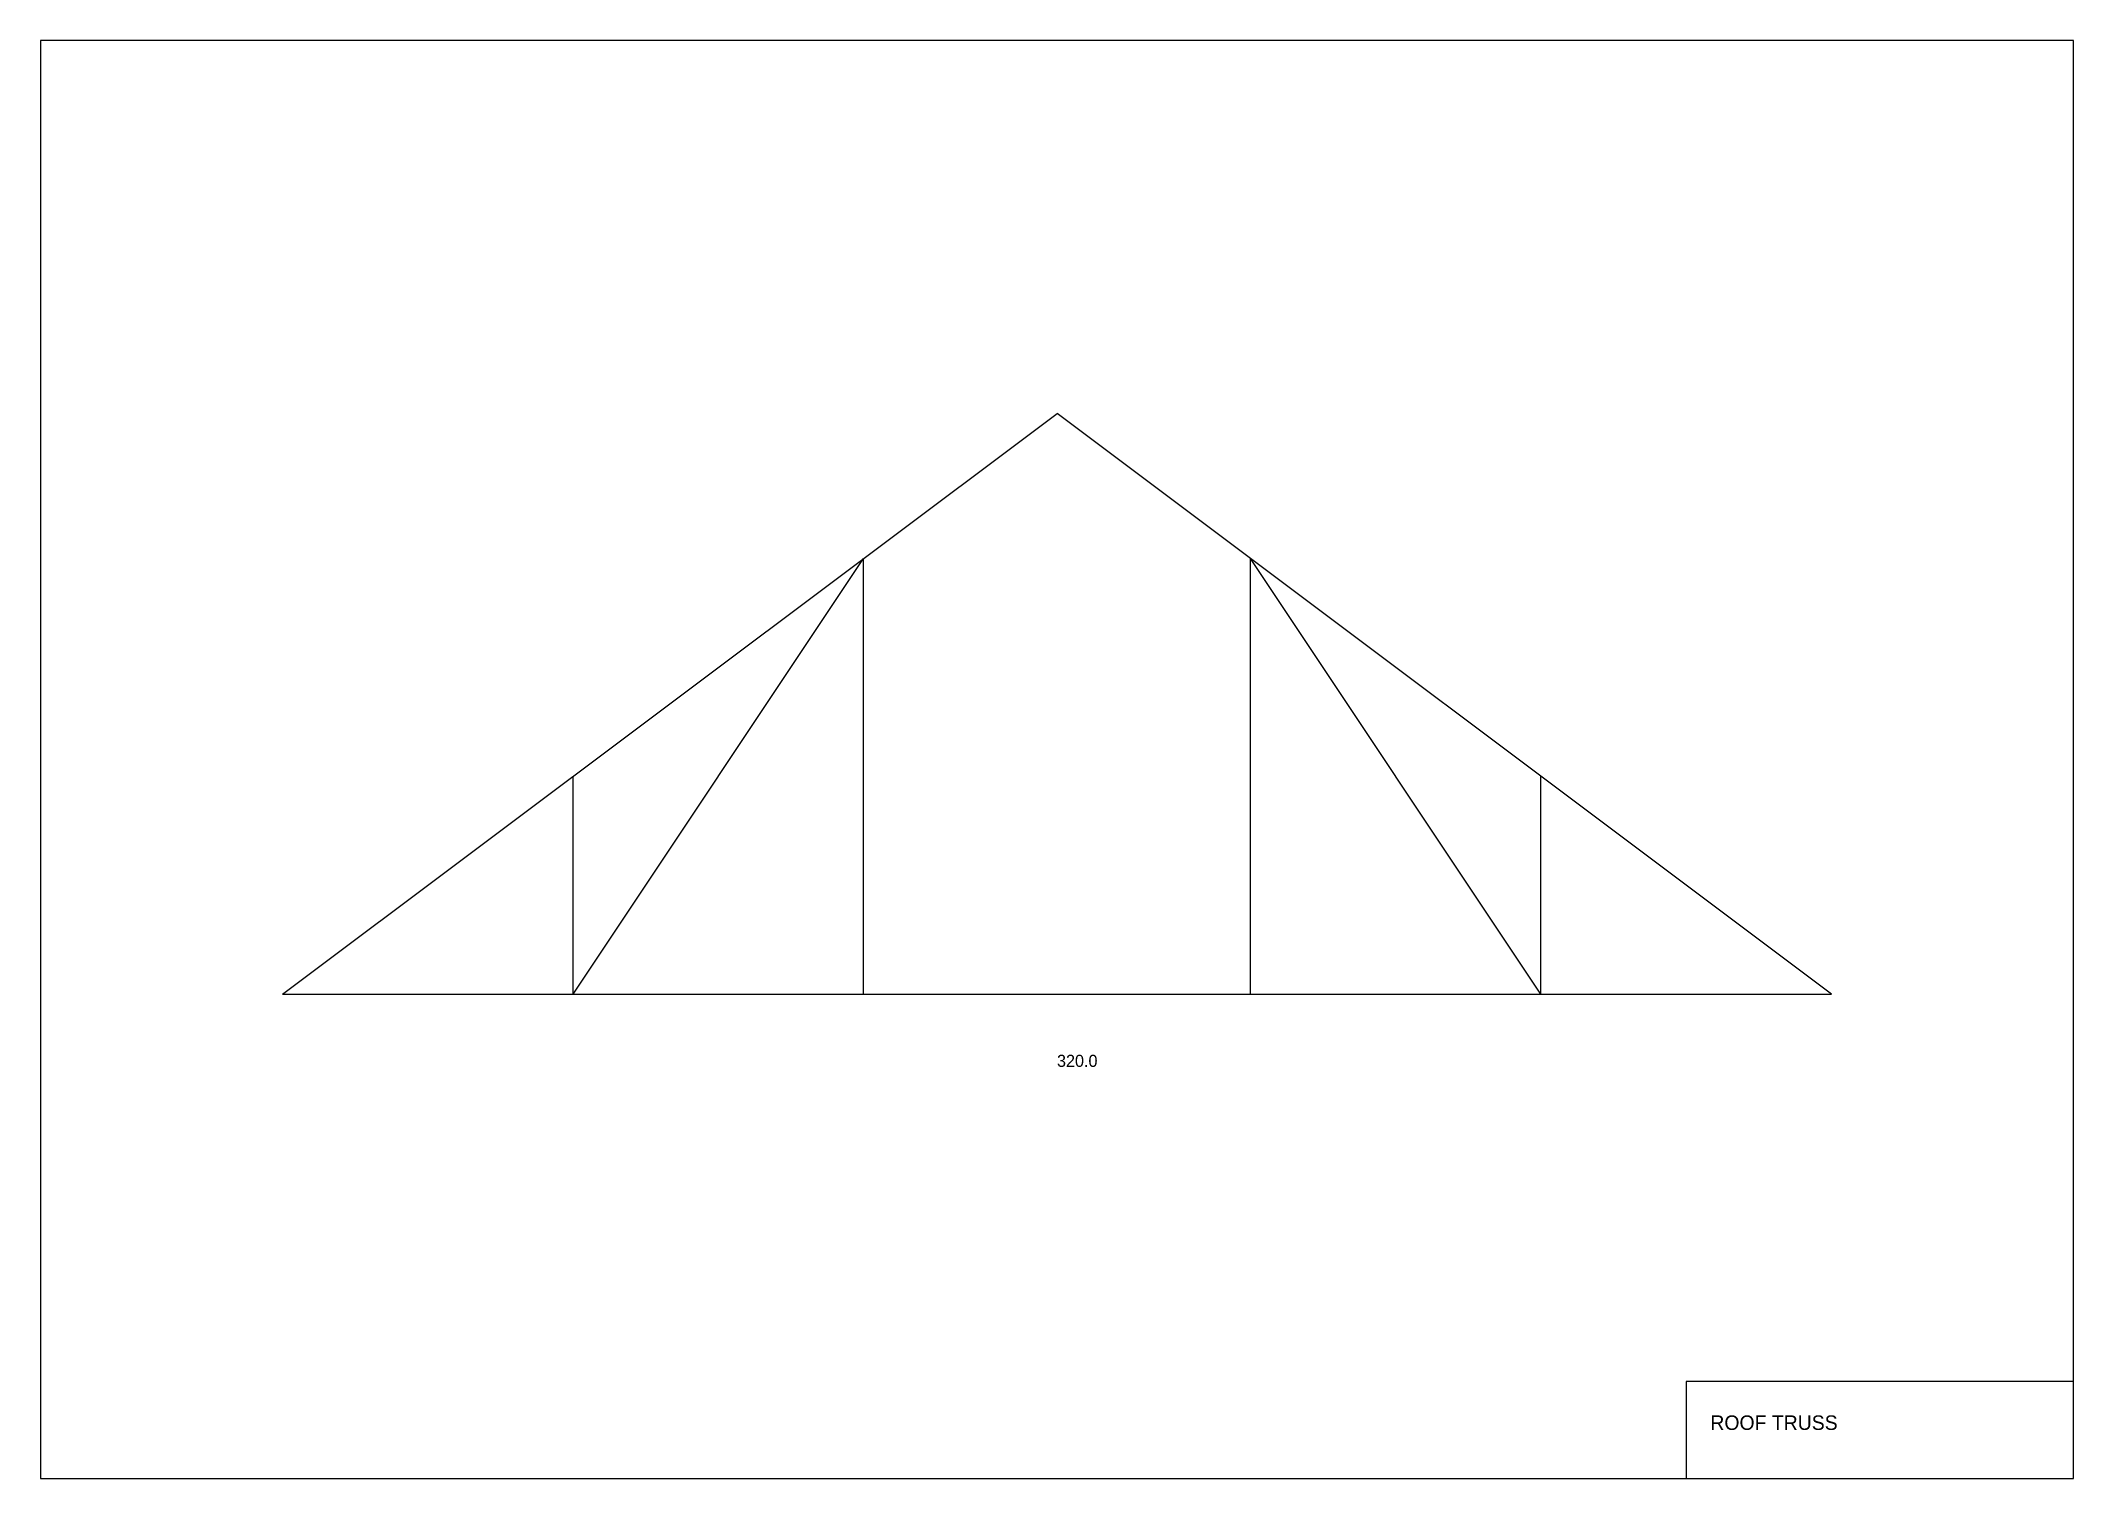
# Model space of a CAD drawing. Header units: millimetres. Extents: x 0 to 420, y 0 to 297.
import ezdxf

# ---------------------------------------------------------------- set-up
doc = ezdxf.new("R2010")
doc.units = ezdxf.units.MM
for name, color, linetype in [('BORDER', 250, 'Continuous'), ('BRACING', 3, 'Continuous'), ('DIMENSIONS', 5, 'Continuous'), ('STRUCTURE', 1, 'Continuous'), ('TEXT', 250, 'Continuous'), ('TITLEBLOCK', 250, 'Continuous')]:
    doc.layers.add(name, color=color, linetype=linetype)

msp = doc.modelspace()

# ---------------------------------------------------------------- linework, layer by layer
at = {"layer": 'BORDER'}
msp.add_lwpolyline([(0, 0), (420, 0), (420, 297), (0, 297)], close=True, dxfattribs=at)
at = {"layer": 'BRACING'}
for p, q in [((110, 100), (170, 190)), ((310, 100), (250, 190))]:
    msp.add_line(p, q, dxfattribs=at)
at = {"layer": 'DIMENSIONS'}
msp.add_line((50, 100), (370, 100), dxfattribs=at)
at = {"layer": 'STRUCTURE'}
for p, q in [((50, 100), (210, 220)), ((370, 100), (210, 220)), ((170, 100), (170, 190)), ((250, 100), (250, 190)), ((110, 100), (110, 145)), ((310, 100), (310, 145)), ((50, 100), (370, 100))]:
    msp.add_line(p, q, dxfattribs=at)
at = {"layer": 'TITLEBLOCK'}
msp.add_lwpolyline([(340, 0), (420, 0), (420, 20), (340, 20)], close=True, dxfattribs=at)

# ---------------------------------------------------------------- texts
at = {"layer": 'DIMENSIONS'}
msp.add_text('320.0', height=2.5, dxfattribs=at).set_placement((210, 85))
at = {"layer": 'TEXT'}
msp.add_text('ROOF TRUSS', height=3, dxfattribs=at).set_placement((345, 10))

doc.saveas('drawing.dxf')
